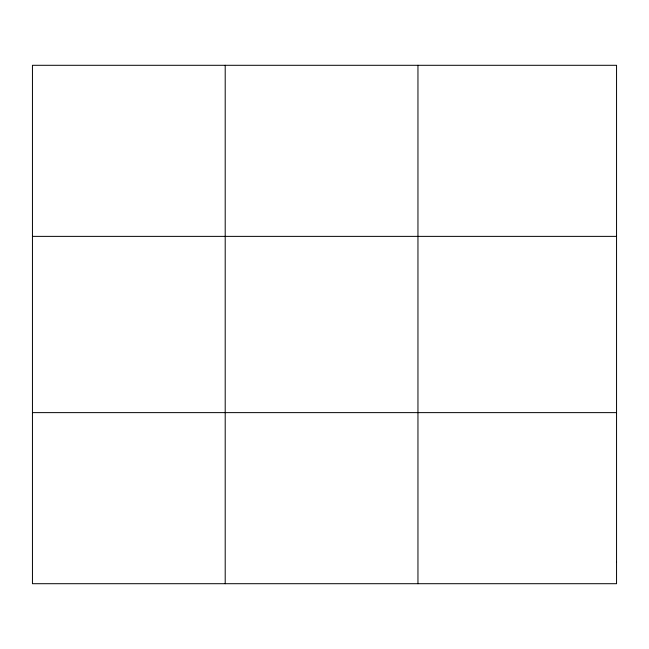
<?xml version="1.0" encoding="UTF-8"?>
<svg xmlns="http://www.w3.org/2000/svg" width="649" height="649" viewBox="0 0 649 649"><rect width="100%" height="100%" fill="white"/><g stroke="black" fill="none" stroke-linecap="round" stroke-linejoin="round"><path stroke-width="0.97" d="M225.203 65.298L225.203 583.702M417.956 65.298L417.956 583.702M32.45 236.374L616.55 236.374M32.45 412.626L616.55 412.626M616.55 562.318L616.55 583.702L32.45 583.702L32.45 65.298L616.55 65.298L616.55 562.318"/></g></svg>
